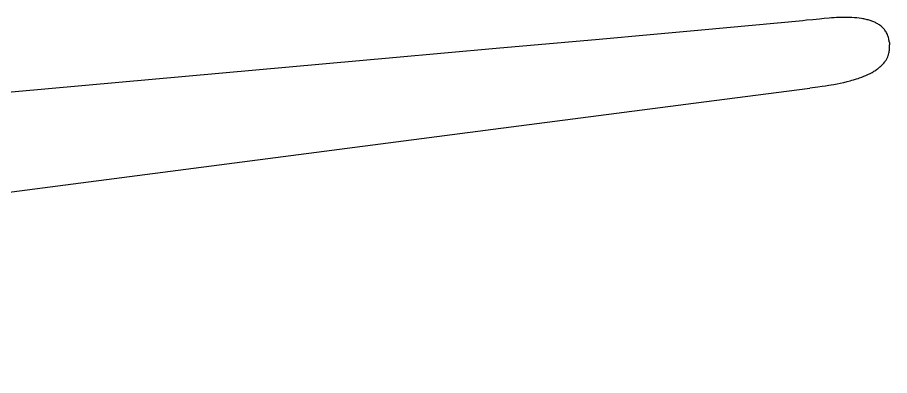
# Model space of a CAD drawing. Extents: x -17108 to 71323, y -8319 to 54197.
# Drawn here: x 58088 to 59754, y 47028 to 47711 of the extents above; entities that cross this region are included whole.
import ezdxf

# ---------------------------------------------------------------- set-up
doc = ezdxf.new("R2010")
doc.units = 0
doc.linetypes.add('DASHED', pattern=[15, 12, -3])
doc.layers.get('0').update_dxf_attribs({"linetype": 'CONTINUOUS'})

msp = doc.modelspace()

# ---------------------------------------------------------------- linework, layer by layer
at = {"color": 7, "linetype": 'DASHED', "ltscale": 0.005685}
msp.add_line((59753.4, 47658.3), (59753.3, 47658.5), dxfattribs=at)
at = {"color": 7, "linetype": 'DASHED', "ltscale": 0.005588}
msp.add_line((59753.3, 47658.5), (59753.4, 47658.3), dxfattribs=at)
at = {"color": 7}
for points in [[(59587.7, 47704.7), (59491, 47695.7), (59394.3, 47686.8), (59296.6, 47677.9), (59198.9, 47669.1), (59002.4, 47651.4), (58805.3, 47633.7), (57623.7, 47527.5), (57033.4, 47474.6), (56442.6, 47421.7), (55852.3, 47368.7), (55655.2, 47351), (55523.4, 47339.2), (55457.4, 47333.3), (55357.8, 47324.5), (55258.2, 47315.7)], [(59753.2, 47663), (59753, 47664.7), (59752.8, 47666.4), (59752.4, 47668.3), (59752.1, 47670.1), (59751.5, 47672.4), (59750.8, 47674.6), (59749.9, 47677), (59749.4, 47678.3), (59748.8, 47679.5), (59747.9, 47681.4), (59746.9, 47683.2), (59745.9, 47684.8), (59744.7, 47686.5), (59743.7, 47687.9), (59742.6, 47689.2), (59741.4, 47690.4), (59740.3, 47691.6), (59738.8, 47693), (59737.3, 47694.3), (59735.7, 47695.5), (59734.1, 47696.7), (59732.7, 47697.6), (59731.2, 47698.6), (59729.6, 47699.4), (59728.1, 47700.3), (59726.7, 47701), (59725.1, 47701.8), (59723.4, 47702.5), (59721.7, 47703.2), (59720, 47703.8), (59718.3, 47704.4), (59716.5, 47705), (59714.7, 47705.6), (59712.9, 47706.1), (59710.9, 47706.6), (59708.8, 47707.1), (59706.7, 47707.6), (59704.6, 47708), (59702.4, 47708.4), (59700.1, 47708.8), (59695.5, 47709.4), (59691, 47709.9), (59686.4, 47710.3), (59681.6, 47710.6), (59676.7, 47710.8), (59672, 47710.9), (59667.2, 47710.9), (59662.3, 47710.8), (59657.3, 47710.7), (59652.6, 47710.5), (59647.8, 47710.2), (59642.9, 47709.9), (59638.1, 47709.6), (59628.9, 47708.8), (59619.7, 47707.9), (59606.9, 47706.6), (59595.1, 47705.4), (59587.7, 47704.7)], [(59601.2, 47576.3), (59611.4, 47577.6), (59616.7, 47578.3), (59624.9, 47579.5), (59631.2, 47580.4), (59637.5, 47581.5), (59642.2, 47582.3), (59647, 47583.1), (59653.3, 47584.3), (59659.6, 47585.6), (59666, 47587), (59672.4, 47588.5), (59678.7, 47590.2), (59681.8, 47591.1), (59685, 47592), (59690.6, 47593.7), (59693.4, 47594.6), (59696.2, 47595.6), (59700.4, 47597.1), (59704.5, 47598.7), (59708.5, 47600.4), (59712.4, 47602.2), (59716.3, 47604.1), (59720.1, 47606.1), (59722, 47607.1), (59723.8, 47608.2), (59725.6, 47609.3), (59727.3, 47610.4), (59728.9, 47611.5), (59730.5, 47612.6), (59731.9, 47613.7), (59733.3, 47614.8), (59735.2, 47616.4), (59737.1, 47618), (59738.8, 47619.7), (59740.9, 47621.8), (59742.7, 47623.9), (59744.5, 47626.2), (59745.4, 47627.3), (59746.2, 47628.5), (59746.9, 47629.7), (59747.6, 47630.9), (59748.9, 47633.2), (59750, 47635.6), (59751, 47638), (59751.4, 47639.3), (59751.8, 47640.5), (59752.3, 47642.5), (59752.8, 47644.4), (59753.1, 47646.4), (59753.3, 47648.4), (59753.5, 47649.7), (59753.6, 47651.1), (59753.6, 47653.9), (59753.5, 47656.1), (59753.4, 47658.3)], [(55391.4, 47027.6), (57193.5, 47262.9), (58194.5, 47393.4), (58996.8, 47497.8), (59197.6, 47523.9), (59399, 47550), (59601.2, 47576.2)]]:
    msp.add_lwpolyline(points, dxfattribs=at)
at = {"color": 7, "linetype": 'DASHED'}
msp.add_lwpolyline([(59753.2, 47663), (59753.3, 47662.4), (59753.2, 47661.8), (59753.2, 47661.2), (59753.2, 47660.5), (59753.2, 47659.7), (59753.3, 47659.1), (59753.3, 47658.5)], dxfattribs=at)

doc.saveas('drawing.dxf')
